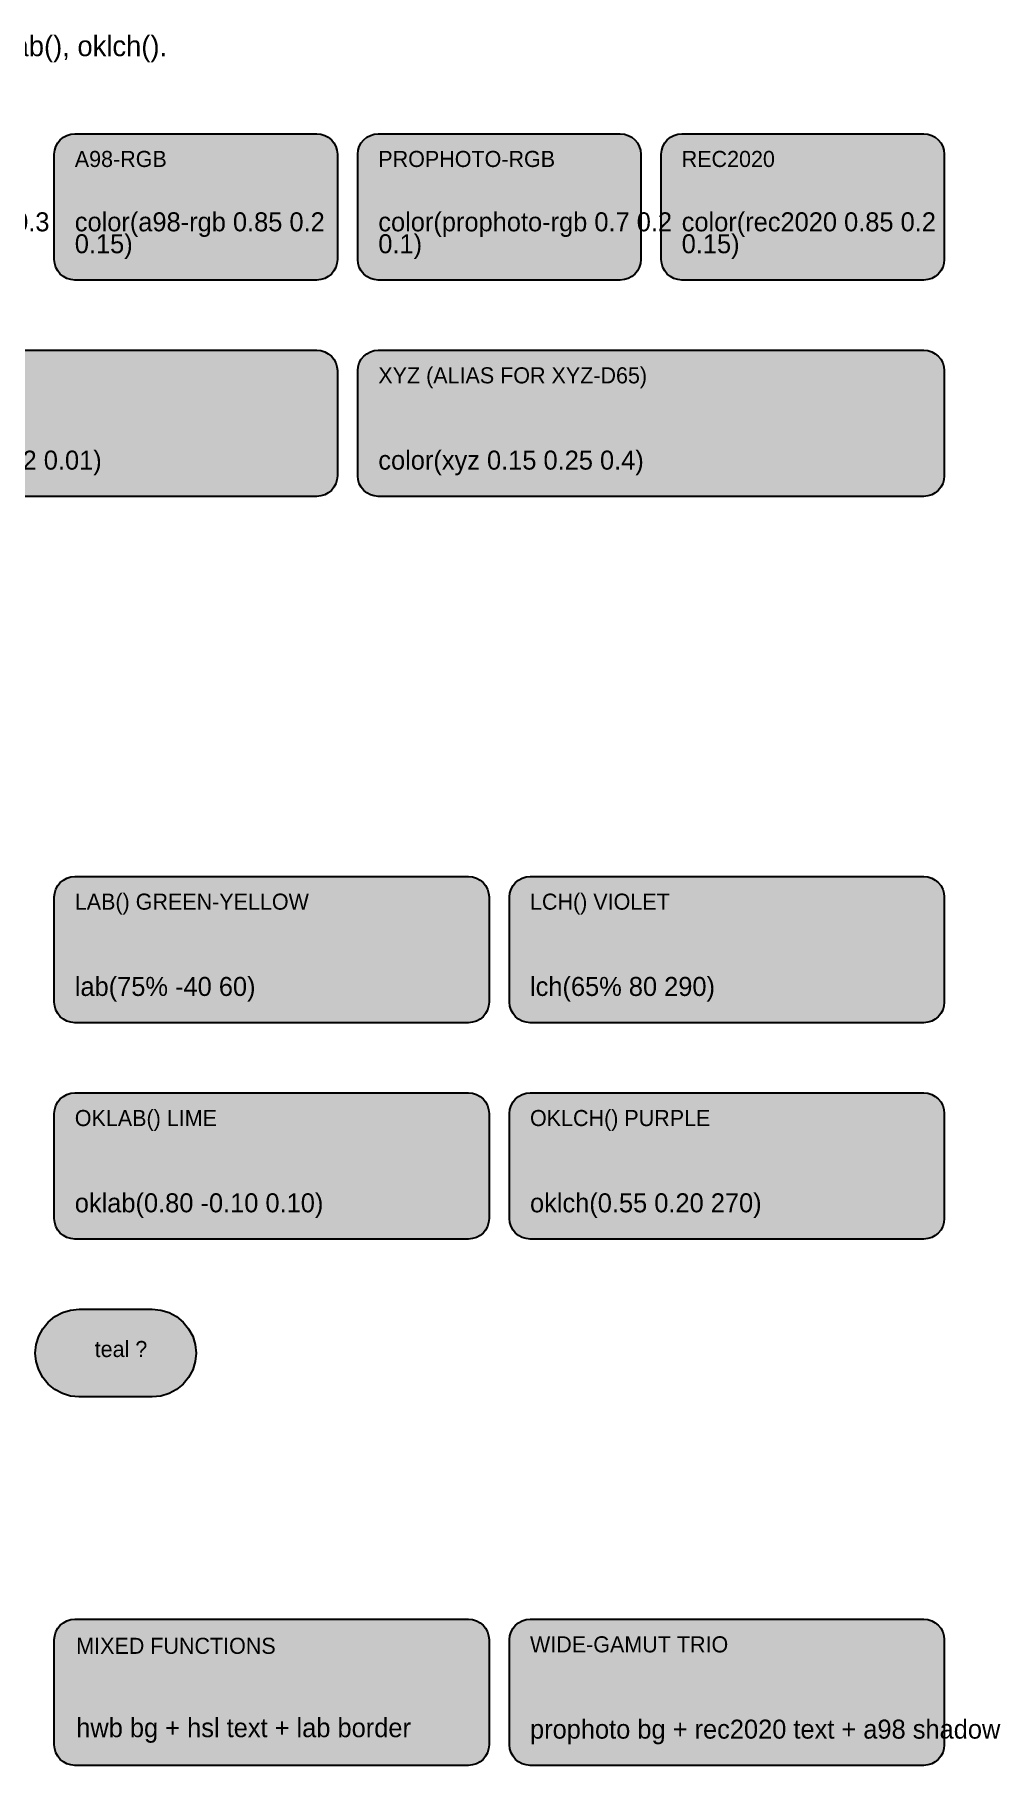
# Model space of a CAD drawing. Extents: x 24 to 1294, y 44 to 1263.
# Drawn here: x 634 to 1294, y 44 to 1228 of the extents above; entities that cross this region are included whole.
import ezdxf

# ---------------------------------------------------------------- set-up
doc = ezdxf.new("R2010")
doc.units = 0

msp = doc.modelspace()

# ---------------------------------------------------------------- hatches: boundary and pattern name
at = {"true_color": 0xfb3021}
msp.add_hatch(color=256, dxfattribs=at).paths.add_polyline_path([(661, 1160.4), (826.7, 1160.4), (826.7, 1160.4), (829.4, 1160.1), (832, 1159.3), (834.4, 1158), (836.6, 1156.3), (838.3, 1154.2), (839.6, 1151.8), (840.4, 1149.1), (840.7, 1146.4), (840.7, 1074.4), (840.7, 1074.4), (840.4, 1071.7), (839.6, 1069), (838.3, 1066.6), (836.6, 1064.5), (834.4, 1062.8), (832, 1061.5), (829.4, 1060.7), (826.7, 1060.4), (661, 1060.4), (661, 1060.4), (658.3, 1060.7), (655.6, 1061.5), (653.2, 1062.8), (651.1, 1064.5), (649.4, 1066.6), (648.1, 1069), (647.3, 1071.7), (647, 1074.4), (647, 1146.4), (647, 1146.4), (647.3, 1149.1), (648.1, 1151.8), (649.4, 1154.2), (651.1, 1156.3), (653.2, 1158), (655.6, 1159.3), (658.3, 1160.1), (661, 1160.4)], flags=0)
at = {"true_color": 0xff0011}
msp.add_hatch(color=256, dxfattribs=at).paths.add_polyline_path([(868.7, 1160.4), (1034.3, 1160.4), (1034.3, 1160.4), (1037.1, 1160.1), (1039.7, 1159.3), (1042.1, 1158), (1044.2, 1156.3), (1046, 1154.2), (1047.3, 1151.8), (1048.1, 1149.1), (1048.3, 1146.4), (1048.3, 1074.4), (1048.3, 1074.4), (1048.1, 1071.7), (1047.3, 1069), (1046, 1066.6), (1044.2, 1064.5), (1042.1, 1062.8), (1039.7, 1061.5), (1037.1, 1060.7), (1034.3, 1060.4), (868.7, 1060.4), (868.7, 1060.4), (865.9, 1060.7), (863.3, 1061.5), (860.9, 1062.8), (858.8, 1064.5), (857, 1066.6), (855.7, 1069), (854.9, 1071.7), (854.7, 1074.4), (854.7, 1146.4), (854.7, 1146.4), (854.9, 1149.1), (855.7, 1151.8), (857, 1154.2), (858.8, 1156.3), (860.9, 1158), (863.3, 1159.3), (865.9, 1160.1), (868.7, 1160.4)], flags=0)
at = {"true_color": 0xff002a}
msp.add_hatch(color=256, dxfattribs=at).paths.add_polyline_path([(1076.3, 1160.4), (1242, 1160.4), (1242, 1160.4), (1244.7, 1160.1), (1247.4, 1159.3), (1249.8, 1158), (1251.9, 1156.3), (1253.6, 1154.2), (1254.9, 1151.8), (1255.7, 1149.1), (1256, 1146.4), (1256, 1074.4), (1256, 1074.4), (1255.7, 1071.7), (1254.9, 1069), (1253.6, 1066.6), (1251.9, 1064.5), (1249.8, 1062.8), (1247.4, 1061.5), (1244.7, 1060.7), (1242, 1060.4), (1076.3, 1060.4), (1076.3, 1060.4), (1073.6, 1060.7), (1071, 1061.5), (1068.6, 1062.8), (1066.4, 1064.5), (1064.7, 1066.6), (1063.4, 1069), (1062.6, 1071.7), (1062.3, 1074.4), (1062.3, 1146.4), (1062.3, 1146.4), (1062.6, 1149.1), (1063.4, 1151.8), (1064.7, 1154.2), (1066.4, 1156.3), (1068.6, 1158), (1071, 1159.3), (1073.6, 1160.1), (1076.3, 1160.4)], flags=0)
at = {"true_color": 0xff0000}
msp.add_hatch(color=256, dxfattribs=at).paths.add_polyline_path([(453.3, 1012.4), (826.7, 1012.4), (826.7, 1012.4), (829.4, 1012.1), (832, 1011.3), (834.4, 1010), (836.6, 1008.3), (838.3, 1006.2), (839.6, 1003.8), (840.4, 1001.1), (840.7, 998.4), (840.7, 926.4), (840.7, 926.4), (840.4, 923.7), (839.6, 921), (838.3, 918.6), (836.6, 916.5), (834.4, 914.8), (832, 913.5), (829.4, 912.7), (826.7, 912.4), (453.3, 912.4), (453.3, 912.4), (450.6, 912.7), (448, 913.5), (445.6, 914.8), (443.4, 916.5), (441.7, 918.6), (440.4, 921), (439.6, 923.7), (439.3, 926.4), (439.3, 998.4), (439.3, 998.4), (439.6, 1001.1), (440.4, 1003.8), (441.7, 1006.2), (443.4, 1008.3), (445.6, 1010), (448, 1011.3), (450.6, 1012.1), (453.3, 1012.4)], flags=0)
at = {"true_color": 0x009ea6}
msp.add_hatch(color=256, dxfattribs=at).paths.add_polyline_path([(868.7, 1012.4), (1242, 1012.4), (1242, 1012.4), (1244.7, 1012.1), (1247.4, 1011.3), (1249.8, 1010), (1251.9, 1008.3), (1253.6, 1006.2), (1254.9, 1003.8), (1255.7, 1001.1), (1256, 998.4), (1256, 926.4), (1256, 926.4), (1255.7, 923.7), (1254.9, 921), (1253.6, 918.6), (1251.9, 916.5), (1249.8, 914.8), (1247.4, 913.5), (1244.7, 912.7), (1242, 912.4), (868.7, 912.4), (868.7, 912.4), (865.9, 912.7), (863.3, 913.5), (860.9, 914.8), (858.8, 916.5), (857, 918.6), (855.7, 921), (854.9, 923.7), (854.7, 926.4), (854.7, 998.4), (854.7, 998.4), (854.9, 1001.1), (855.7, 1003.8), (857, 1006.2), (858.8, 1008.3), (860.9, 1010), (863.3, 1011.3), (865.9, 1012.1), (868.7, 1012.4)], flags=0)
at = {"true_color": 0x84cb3c}
msp.add_hatch(color=256, dxfattribs=at).paths.add_polyline_path([(661, 652.4), (930.5, 652.4), (930.5, 652.4), (933.2, 652.1), (935.9, 651.3), (938.3, 650), (940.4, 648.3), (942.1, 646.2), (943.4, 643.8), (944.2, 641.1), (944.5, 638.4), (944.5, 566.4), (944.5, 566.4), (944.2, 563.7), (943.4, 561), (942.1, 558.6), (940.4, 556.5), (938.3, 554.8), (935.9, 553.5), (933.2, 552.7), (930.5, 552.4), (661, 552.4), (661, 552.4), (658.3, 552.7), (655.6, 553.5), (653.2, 554.8), (651.1, 556.5), (649.4, 558.6), (648.1, 561), (647.3, 563.7), (647, 566.4), (647, 638.4), (647, 638.4), (647.3, 641.1), (648.1, 643.8), (649.4, 646.2), (651.1, 648.3), (653.2, 650), (655.6, 651.3), (658.3, 652.1), (661, 652.4)], flags=0)
at = {"true_color": 0x8691ff}
msp.add_hatch(color=256, dxfattribs=at).paths.add_polyline_path([(972.5, 652.4), (1242, 652.4), (1242, 652.4), (1244.7, 652.1), (1247.4, 651.3), (1249.8, 650), (1251.9, 648.3), (1253.6, 646.2), (1254.9, 643.8), (1255.7, 641.1), (1256, 638.4), (1256, 566.4), (1256, 566.4), (1255.7, 563.7), (1254.9, 561), (1253.6, 558.6), (1251.9, 556.5), (1249.8, 554.8), (1247.4, 553.5), (1244.7, 552.7), (1242, 552.4), (972.5, 552.4), (972.5, 552.4), (969.8, 552.7), (967.1, 553.5), (964.7, 554.8), (962.6, 556.5), (960.9, 558.6), (959.6, 561), (958.8, 563.7), (958.5, 566.4), (958.5, 638.4), (958.5, 638.4), (958.8, 641.1), (959.6, 643.8), (960.9, 646.2), (962.6, 648.3), (964.7, 650), (967.1, 651.3), (969.8, 652.1), (972.5, 652.4)], flags=0)
at = {"true_color": 0x95d272}
msp.add_hatch(color=256, dxfattribs=at).paths.add_polyline_path([(661, 504.4), (930.5, 504.4), (930.5, 504.4), (933.2, 504.1), (935.9, 503.3), (938.3, 502), (940.4, 500.3), (942.1, 498.2), (943.4, 495.8), (944.2, 493.1), (944.5, 490.4), (944.5, 418.4), (944.5, 418.4), (944.2, 415.7), (943.4, 413), (942.1, 410.6), (940.4, 408.5), (938.3, 406.8), (935.9, 405.5), (933.2, 404.7), (930.5, 404.4), (661, 404.4), (661, 404.4), (658.3, 404.7), (655.6, 405.5), (653.2, 406.8), (651.1, 408.5), (649.4, 410.6), (648.1, 413), (647.3, 415.7), (647, 418.4), (647, 490.4), (647, 490.4), (647.3, 493.1), (648.1, 495.8), (649.4, 498.2), (651.1, 500.3), (653.2, 502), (655.6, 503.3), (658.3, 504.1), (661, 504.4)], flags=0)
at = {"true_color": 0x4761e4}
msp.add_hatch(color=256, dxfattribs=at).paths.add_polyline_path([(972.5, 504.4), (1242, 504.4), (1242, 504.4), (1244.7, 504.1), (1247.4, 503.3), (1249.8, 502), (1251.9, 500.3), (1253.6, 498.2), (1254.9, 495.8), (1255.7, 493.1), (1256, 490.4), (1256, 418.4), (1256, 418.4), (1255.7, 415.7), (1254.9, 413), (1253.6, 410.6), (1251.9, 408.5), (1249.8, 406.8), (1247.4, 405.5), (1244.7, 404.7), (1242, 404.4), (972.5, 404.4), (972.5, 404.4), (969.8, 404.7), (967.1, 405.5), (964.7, 406.8), (962.6, 408.5), (960.9, 410.6), (959.6, 413), (958.8, 415.7), (958.5, 418.4), (958.5, 490.4), (958.5, 490.4), (958.8, 493.1), (959.6, 495.8), (960.9, 498.2), (962.6, 500.3), (964.7, 502), (967.1, 503.3), (969.8, 504.1), (972.5, 504.4)], flags=0)
at = {"true_color": 0x3399cc}
msp.add_hatch(color=256, dxfattribs=at).paths.add_polyline_path([(664, 356.4), (714, 356.4), (714, 356.4), (719.9, 355.8), (725.5, 354.1), (730.7, 351.4), (735.2, 347.6), (738.9, 343.1), (741.7, 337.9), (743.4, 332.3), (744, 326.4), (744, 326.4), (744, 326.4), (743.4, 320.6), (741.7, 314.9), (738.9, 309.7), (735.2, 305.2), (730.7, 301.5), (725.5, 298.7), (719.9, 297), (714, 296.4), (664, 296.4), (664, 296.4), (658.1, 297), (652.5, 298.7), (647.3, 301.5), (642.8, 305.2), (639.1, 309.7), (636.3, 314.9), (634.6, 320.6), (634, 326.4), (634, 326.4), (634, 326.4), (634.6, 332.3), (636.3, 337.9), (639.1, 343.1), (642.8, 347.6), (647.3, 351.4), (652.5, 354.1), (658.1, 355.8), (664, 356.4)], flags=0)
at = {"true_color": 0x0d79e6}
msp.add_hatch(color=256, dxfattribs=at).paths.add_polyline_path([(661, 144.4), (930.5, 144.4), (930.5, 144.4), (933.2, 144.1), (935.9, 143.3), (938.3, 142), (940.4, 140.3), (942.1, 138.2), (943.4, 135.8), (944.2, 133.1), (944.5, 130.4), (944.5, 58.4), (944.5, 58.4), (944.2, 55.7), (943.4, 53), (942.1, 50.6), (940.4, 48.5), (938.3, 46.8), (935.9, 45.5), (933.2, 44.7), (930.5, 44.4), (661, 44.4), (661, 44.4), (658.3, 44.7), (655.6, 45.5), (653.2, 46.8), (651.1, 48.5), (649.4, 50.6), (648.1, 53), (647.3, 55.7), (647, 58.4), (647, 130.4), (647, 130.4), (647.3, 133.1), (648.1, 135.8), (649.4, 138.2), (651.1, 140.3), (653.2, 142), (655.6, 143.3), (658.3, 144.1), (661, 144.4)], flags=0)
at = {"true_color": 0xb5611d}
msp.add_hatch(color=256, dxfattribs=at).paths.add_polyline_path([(972.5, 144.4), (1242, 144.4), (1242, 144.4), (1244.7, 144.1), (1247.4, 143.3), (1249.8, 142), (1251.9, 140.3), (1253.6, 138.2), (1254.9, 135.8), (1255.7, 133.1), (1256, 130.4), (1256, 58.4), (1256, 58.4), (1255.7, 55.7), (1254.9, 53), (1253.6, 50.6), (1251.9, 48.5), (1249.8, 46.8), (1247.4, 45.5), (1244.7, 44.7), (1242, 44.4), (972.5, 44.4), (972.5, 44.4), (969.8, 44.7), (967.1, 45.5), (964.7, 46.8), (962.6, 48.5), (960.9, 50.6), (959.6, 53), (958.8, 55.7), (958.5, 58.4), (958.5, 130.4), (958.5, 130.4), (958.8, 133.1), (959.6, 135.8), (960.9, 138.2), (962.6, 140.3), (964.7, 142), (967.1, 143.3), (969.8, 144.1), (972.5, 144.4)], flags=0)

# ---------------------------------------------------------------- linework, layer by layer
at = {"true_color": 0x000000}
for points in [[(661, 1160.4), (826.7, 1160.4), (826.7, 1160.4), (829.4, 1160.1), (832, 1159.3), (834.4, 1158), (836.6, 1156.3), (838.3, 1154.2), (839.6, 1151.8), (840.4, 1149.1), (840.7, 1146.4), (840.7, 1074.4), (840.7, 1074.4), (840.4, 1071.7), (839.6, 1069), (838.3, 1066.6), (836.6, 1064.5), (834.4, 1062.8), (832, 1061.5), (829.4, 1060.7), (826.7, 1060.4), (661, 1060.4), (661, 1060.4), (658.3, 1060.7), (655.6, 1061.5), (653.2, 1062.8), (651.1, 1064.5), (649.4, 1066.6), (648.1, 1069), (647.3, 1071.7), (647, 1074.4), (647, 1146.4), (647, 1146.4), (647.3, 1149.1), (648.1, 1151.8), (649.4, 1154.2), (651.1, 1156.3), (653.2, 1158), (655.6, 1159.3), (658.3, 1160.1), (661, 1160.4)], [(868.7, 1160.4), (1034.3, 1160.4), (1034.3, 1160.4), (1037.1, 1160.1), (1039.7, 1159.3), (1042.1, 1158), (1044.2, 1156.3), (1046, 1154.2), (1047.3, 1151.8), (1048.1, 1149.1), (1048.3, 1146.4), (1048.3, 1074.4), (1048.3, 1074.4), (1048.1, 1071.7), (1047.3, 1069), (1046, 1066.6), (1044.2, 1064.5), (1042.1, 1062.8), (1039.7, 1061.5), (1037.1, 1060.7), (1034.3, 1060.4), (868.7, 1060.4), (868.7, 1060.4), (865.9, 1060.7), (863.3, 1061.5), (860.9, 1062.8), (858.8, 1064.5), (857, 1066.6), (855.7, 1069), (854.9, 1071.7), (854.7, 1074.4), (854.7, 1146.4), (854.7, 1146.4), (854.9, 1149.1), (855.7, 1151.8), (857, 1154.2), (858.8, 1156.3), (860.9, 1158), (863.3, 1159.3), (865.9, 1160.1), (868.7, 1160.4)], [(1076.3, 1160.4), (1242, 1160.4), (1242, 1160.4), (1244.7, 1160.1), (1247.4, 1159.3), (1249.8, 1158), (1251.9, 1156.3), (1253.6, 1154.2), (1254.9, 1151.8), (1255.7, 1149.1), (1256, 1146.4), (1256, 1074.4), (1256, 1074.4), (1255.7, 1071.7), (1254.9, 1069), (1253.6, 1066.6), (1251.9, 1064.5), (1249.8, 1062.8), (1247.4, 1061.5), (1244.7, 1060.7), (1242, 1060.4), (1076.3, 1060.4), (1076.3, 1060.4), (1073.6, 1060.7), (1071, 1061.5), (1068.6, 1062.8), (1066.4, 1064.5), (1064.7, 1066.6), (1063.4, 1069), (1062.6, 1071.7), (1062.3, 1074.4), (1062.3, 1146.4), (1062.3, 1146.4), (1062.6, 1149.1), (1063.4, 1151.8), (1064.7, 1154.2), (1066.4, 1156.3), (1068.6, 1158), (1071, 1159.3), (1073.6, 1160.1), (1076.3, 1160.4)], [(868.7, 1012.4), (1242, 1012.4), (1242, 1012.4), (1244.7, 1012.1), (1247.4, 1011.3), (1249.8, 1010), (1251.9, 1008.3), (1253.6, 1006.2), (1254.9, 1003.8), (1255.7, 1001.1), (1256, 998.4), (1256, 926.4), (1256, 926.4), (1255.7, 923.7), (1254.9, 921), (1253.6, 918.6), (1251.9, 916.5), (1249.8, 914.8), (1247.4, 913.5), (1244.7, 912.7), (1242, 912.4), (868.7, 912.4), (868.7, 912.4), (865.9, 912.7), (863.3, 913.5), (860.9, 914.8), (858.8, 916.5), (857, 918.6), (855.7, 921), (854.9, 923.7), (854.7, 926.4), (854.7, 998.4), (854.7, 998.4), (854.9, 1001.1), (855.7, 1003.8), (857, 1006.2), (858.8, 1008.3), (860.9, 1010), (863.3, 1011.3), (865.9, 1012.1), (868.7, 1012.4)], [(661, 652.4), (930.5, 652.4), (930.5, 652.4), (933.2, 652.1), (935.9, 651.3), (938.3, 650), (940.4, 648.3), (942.1, 646.2), (943.4, 643.8), (944.2, 641.1), (944.5, 638.4), (944.5, 566.4), (944.5, 566.4), (944.2, 563.7), (943.4, 561), (942.1, 558.6), (940.4, 556.5), (938.3, 554.8), (935.9, 553.5), (933.2, 552.7), (930.5, 552.4), (661, 552.4), (661, 552.4), (658.3, 552.7), (655.6, 553.5), (653.2, 554.8), (651.1, 556.5), (649.4, 558.6), (648.1, 561), (647.3, 563.7), (647, 566.4), (647, 638.4), (647, 638.4), (647.3, 641.1), (648.1, 643.8), (649.4, 646.2), (651.1, 648.3), (653.2, 650), (655.6, 651.3), (658.3, 652.1), (661, 652.4)], [(972.5, 652.4), (1242, 652.4), (1242, 652.4), (1244.7, 652.1), (1247.4, 651.3), (1249.8, 650), (1251.9, 648.3), (1253.6, 646.2), (1254.9, 643.8), (1255.7, 641.1), (1256, 638.4), (1256, 566.4), (1256, 566.4), (1255.7, 563.7), (1254.9, 561), (1253.6, 558.6), (1251.9, 556.5), (1249.8, 554.8), (1247.4, 553.5), (1244.7, 552.7), (1242, 552.4), (972.5, 552.4), (972.5, 552.4), (969.8, 552.7), (967.1, 553.5), (964.7, 554.8), (962.6, 556.5), (960.9, 558.6), (959.6, 561), (958.8, 563.7), (958.5, 566.4), (958.5, 638.4), (958.5, 638.4), (958.8, 641.1), (959.6, 643.8), (960.9, 646.2), (962.6, 648.3), (964.7, 650), (967.1, 651.3), (969.8, 652.1), (972.5, 652.4)], [(661, 504.4), (930.5, 504.4), (930.5, 504.4), (933.2, 504.1), (935.9, 503.3), (938.3, 502), (940.4, 500.3), (942.1, 498.2), (943.4, 495.8), (944.2, 493.1), (944.5, 490.4), (944.5, 418.4), (944.5, 418.4), (944.2, 415.7), (943.4, 413), (942.1, 410.6), (940.4, 408.5), (938.3, 406.8), (935.9, 405.5), (933.2, 404.7), (930.5, 404.4), (661, 404.4), (661, 404.4), (658.3, 404.7), (655.6, 405.5), (653.2, 406.8), (651.1, 408.5), (649.4, 410.6), (648.1, 413), (647.3, 415.7), (647, 418.4), (647, 490.4), (647, 490.4), (647.3, 493.1), (648.1, 495.8), (649.4, 498.2), (651.1, 500.3), (653.2, 502), (655.6, 503.3), (658.3, 504.1), (661, 504.4)], [(972.5, 504.4), (1242, 504.4), (1242, 504.4), (1244.7, 504.1), (1247.4, 503.3), (1249.8, 502), (1251.9, 500.3), (1253.6, 498.2), (1254.9, 495.8), (1255.7, 493.1), (1256, 490.4), (1256, 418.4), (1256, 418.4), (1255.7, 415.7), (1254.9, 413), (1253.6, 410.6), (1251.9, 408.5), (1249.8, 406.8), (1247.4, 405.5), (1244.7, 404.7), (1242, 404.4), (972.5, 404.4), (972.5, 404.4), (969.8, 404.7), (967.1, 405.5), (964.7, 406.8), (962.6, 408.5), (960.9, 410.6), (959.6, 413), (958.8, 415.7), (958.5, 418.4), (958.5, 490.4), (958.5, 490.4), (958.8, 493.1), (959.6, 495.8), (960.9, 498.2), (962.6, 500.3), (964.7, 502), (967.1, 503.3), (969.8, 504.1), (972.5, 504.4)], [(664, 356.4), (714, 356.4), (714, 356.4), (719.9, 355.8), (725.5, 354.1), (730.7, 351.4), (735.2, 347.6), (738.9, 343.1), (741.7, 337.9), (743.4, 332.3), (744, 326.4), (744, 326.4), (744, 326.4), (743.4, 320.6), (741.7, 314.9), (738.9, 309.7), (735.2, 305.2), (730.7, 301.5), (725.5, 298.7), (719.9, 297), (714, 296.4), (664, 296.4), (664, 296.4), (658.1, 297), (652.5, 298.7), (647.3, 301.5), (642.8, 305.2), (639.1, 309.7), (636.3, 314.9), (634.6, 320.6), (634, 326.4), (634, 326.4), (634, 326.4), (634.6, 332.3), (636.3, 337.9), (639.1, 343.1), (642.8, 347.6), (647.3, 351.4), (652.5, 354.1), (658.1, 355.8), (664, 356.4)], [(972.5, 144.4), (1242, 144.4), (1242, 144.4), (1244.7, 144.1), (1247.4, 143.3), (1249.8, 142), (1251.9, 140.3), (1253.6, 138.2), (1254.9, 135.8), (1255.7, 133.1), (1256, 130.4), (1256, 58.4), (1256, 58.4), (1255.7, 55.7), (1254.9, 53), (1253.6, 50.6), (1251.9, 48.5), (1249.8, 46.8), (1247.4, 45.5), (1244.7, 44.7), (1242, 44.4), (972.5, 44.4), (972.5, 44.4), (969.8, 44.7), (967.1, 45.5), (964.7, 46.8), (962.6, 48.5), (960.9, 50.6), (959.6, 53), (958.8, 55.7), (958.5, 58.4), (958.5, 130.4), (958.5, 130.4), (958.8, 133.1), (959.6, 135.8), (960.9, 138.2), (962.6, 140.3), (964.7, 142), (967.1, 143.3), (969.8, 144.1), (972.5, 144.4)]]:
    msp.add_lwpolyline(points, close=True, dxfattribs=at)
msp.add_lwpolyline([(453.3, 1012.4), (826.7, 1012.4), (826.7, 1012.4), (829.4, 1012.1), (832, 1011.3), (834.4, 1010), (836.6, 1008.3), (838.3, 1006.2), (839.6, 1003.8), (840.4, 1001.1), (840.7, 998.4), (840.7, 926.4), (840.7, 926.4), (840.4, 923.7), (839.6, 921), (838.3, 918.6), (836.6, 916.5), (834.4, 914.8), (832, 913.5), (829.4, 912.7), (826.7, 912.4), (453.3, 912.4)], dxfattribs=at)
at = {"true_color": 0xc7de71}
msp.add_lwpolyline([(661, 144.4), (930.5, 144.4), (930.5, 144.4), (933.2, 144.1), (935.9, 143.3), (938.3, 142), (940.4, 140.3), (942.1, 138.2), (943.4, 135.8), (944.2, 133.1), (944.5, 130.4), (944.5, 58.4), (944.5, 58.4), (944.2, 55.7), (943.4, 53), (942.1, 50.6), (940.4, 48.5), (938.3, 46.8), (935.9, 45.5), (933.2, 44.7), (930.5, 44.4), (661, 44.4), (661, 44.4), (658.3, 44.7), (655.6, 45.5), (653.2, 46.8), (651.1, 48.5), (649.4, 50.6), (648.1, 53), (647.3, 55.7), (647, 58.4), (647, 130.4), (647, 130.4), (647.3, 133.1), (648.1, 135.8), (649.4, 138.2), (651.1, 140.3), (653.2, 142), (655.6, 143.3), (658.3, 144.1), (661, 144.4)], close=True, dxfattribs=at)

# ---------------------------------------------------------------- texts
at = {"true_color": 0x1f2937}
msp.add_text('Exercises all predefined color() profiles, plus hsl(), hwb(), lab(), lch(), oklab(), oklch().', height=14, dxfattribs=at).set_placement((24, 1213.5))
at = {"true_color": 0xffffff}
for s, height, p in [('A98-RGB', 11, (661, 1137.7)), ('PROPHOTO-RGB', 11, (868.7, 1137.7)), ('REC2020', 11, (1076.3, 1137.7)), ('color(display-p3 0.95 0.3', 13, (453.3, 1093.7)), ('color(a98-rgb 0.85 0.2', 13, (661, 1093.7)), ('color(prophoto-rgb 0.7 0.2', 13, (868.7, 1093.7)), ('color(rec2020 0.85 0.2', 13, (1076.3, 1093.7)), ('0.15)', 13, (661, 1078.7)), ('0.1)', 13, (868.7, 1078.7)), ('0.15)', 13, (1076.3, 1078.7)), ('XYZ (ALIAS FOR XYZ-D65)', 11, (868.7, 989.7)), ('color(xyz-d50 0.44 0.22 0.01)', 13, (453.3, 930.7)), ('color(xyz 0.15 0.25 0.4)', 13, (868.7, 930.7)), ('LCH() VIOLET', 11, (972.5, 629.7)), ('lch(65% 80 290)', 13, (972.5, 570.7)), ('OKLCH() PURPLE', 11, (972.5, 481.7)), ('oklch(0.55 0.20 270)', 13, (972.5, 422.7)), ('teal ?', 11, (674.6, 323.7))]:
    msp.add_text(s, height=height, dxfattribs=at).set_placement(p)
at = {"true_color": 0x111111}
for s, height, p in [('LAB() GREEN-YELLOW', 11, (661, 629.7)), ('lab(75% -40 60)', 13, (661, 570.7)), ('OKLAB() LIME', 11, (661, 481.7)), ('oklab(0.80 -0.10 0.10)', 13, (661, 422.7))]:
    msp.add_text(s, height=height, dxfattribs=at).set_placement(p)
at = {"true_color": 0xffffb3}
for s, height, p in [('MIXED FUNCTIONS', 11, (662, 120.7)), ('hwb bg + hsl text + lab border', 13, (662, 63.7))]:
    msp.add_text(s, height=height, dxfattribs=at).set_placement(p)
at = {"true_color": 0xf5f4da}
for s, height, p in [('WIDE-GAMUT TRIO', 11, (972.5, 121.7)), ('prophoto bg + rec2020 text + a98 shadow', 13, (972.5, 62.7))]:
    msp.add_text(s, height=height, dxfattribs=at).set_placement(p)

doc.saveas('drawing.dxf')
